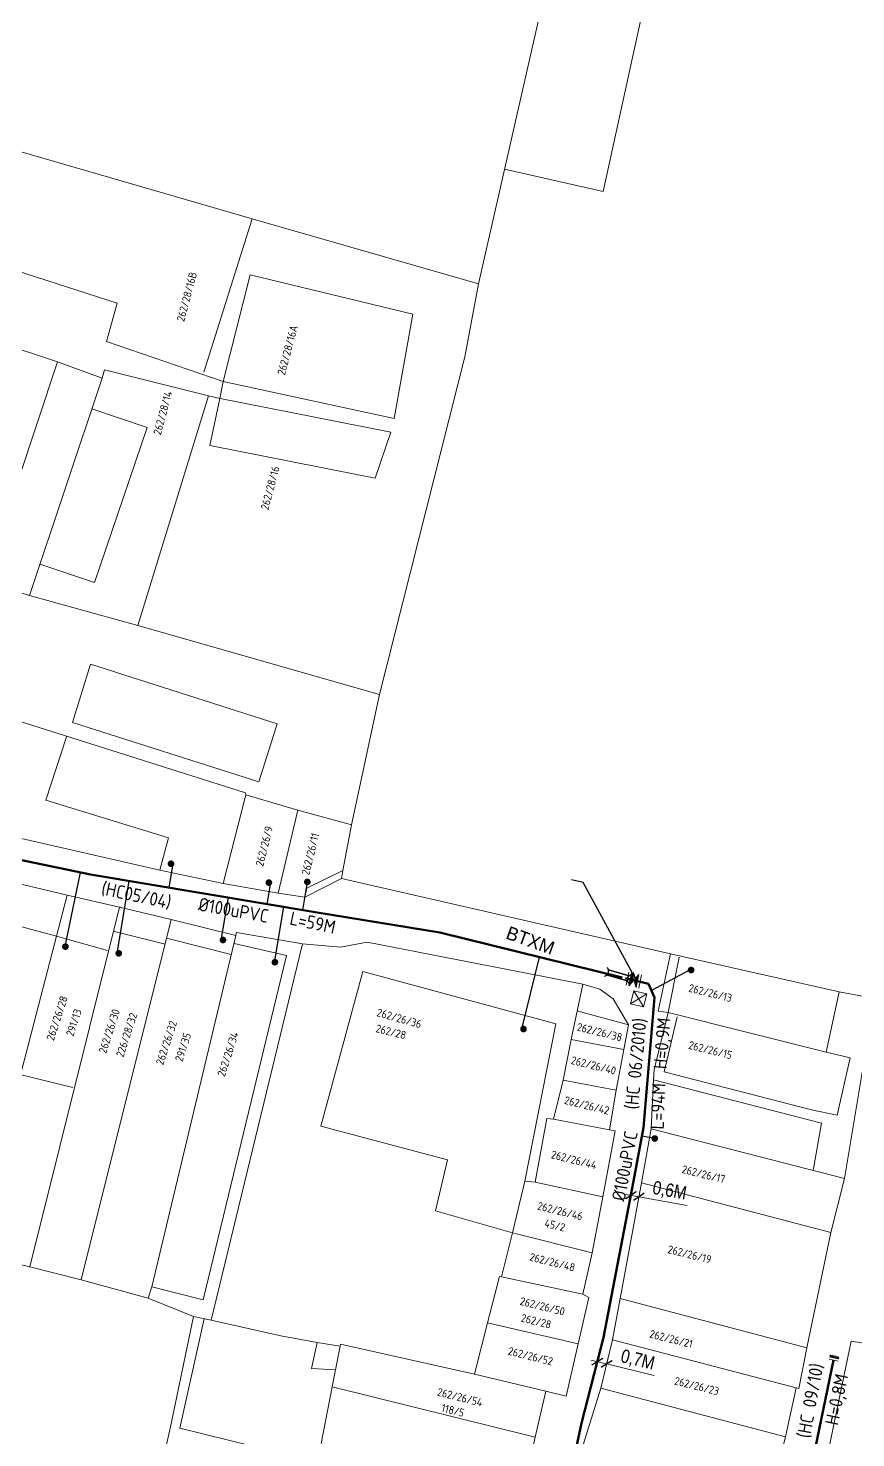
# Model space of a CAD drawing. Header units: inches. Extents: x 595615 to 1194060, y 1190840 to 2385448.
# Drawn here: x 596531.2 to 596593.3, y 1191292.4 to 1191398.1 of the extents above; entities that cross this region are included whole.
import ezdxf
from ezdxf.enums import TextEntityAlignment as Align

# ---------------------------------------------------------------- set-up
doc = ezdxf.new("R2010")
doc.units = ezdxf.units.IN
doc.header["$MEASUREMENT"] = 0
doc.layers.get('Defpoints').update_dxf_attribs({"color": 1})
for name, color, linetype, lineweight in [('Chitiet', 4, 'Continuous', 9), ('DN 100 uPVC', 4, 'Continuous', 50), ('DN 25 PE', 40, 'Continuous', 30), ('DOSAU', 2, 'Continuous', 20), ('DUONG CACH LE', 112, 'Continuous', 5), ('Hogacong', 45, 'Continuous', 5), ('NAM-CDAI', 220, 'Continuous', 25), ('Nen_HTHANH-TP', 9, 'Continuous', 0), ('Nen_SN-HTHANH-TP_new', 7, 'Continuous', 0), ('Nen_SN_HTHANH_old', 9, 'Continuous', 0), ('TEXT PIPE', 3, 'Continuous', 25), ('Text_GiaoThong', 142, 'Continuous', 0), ('TLK 15', 220, 'Continuous', 20), ('VAN', 7, 'Continuous', 20)]:
    doc.layers.add(name, color=color, linetype=linetype, lineweight=lineweight)
doc.layers.add('ki hieu van', color=170, linetype='Continuous')
doc.styles.add('Giao Thong', font='VAPTIMN_0.TTF', dxfattribs={"height": 1})
doc.styles.add('Sonha_QTB', font='isocp.shx', dxfattribs={"height": 0.6, "bigfont": 'bigfont.shx'})
doc.styles.add('text', font='isocp2.shx')
doc.styles.add('VNI-HC', font='VHELVCN_0.TTF')
doc.dimstyles.new('DUONG KICH THUOC', dxfattribs={"dimtxt": 1, "dimasz": 0.7, "dimexe": 0.5, "dimexo": 0.3, "dimgap": 0.2, "dimtad": 1, "dimzin": 0, "dimdsep": 46, "dimtxsty": 'VNI-HC', "dimblk": 'ARCHTICK', "dimcen": 0.09, "dimdle": 0.5, "dimclrd": 256, "dimclre": 256, "dimclrt": 256, "dimadec": 0, "dimazin": 0, "dimtfac": 1, "dimtofl": 0, "dimtmove": 0, "dimatfit": 3, "dimfxl": 1, "dimtolj": 1, "dimtzin": 0, "dimlwd": -1, "dimlwe": -1, "dimarcsym": 0})

# ---------------------------------------------------------------- blocks, each defined once
blk = doc.blocks.new('Hoga')
at = {"layer": 'Hogacong'}
for p, q in [((-0.5, 0.5), (0.5, -0.5)), ((-0.5, -0.5), (0.5, 0.5))]:
    blk.add_line(p, q, dxfattribs=at)
blk.add_lwpolyline([(-0.5, -0.5), (0.5, -0.5), (0.5, 0.5), (-0.5, 0.5)], close=True, dxfattribs=at)
blk = doc.blocks.new('TLK 15')
at = {"layer": 'TLK 15', "linetype": 'Continuous', "const_width": 0.25}
blk.add_lwpolyline([(-0.125, 0, 1), (0.125, 0, 1)], format="xyb", close=True, dxfattribs=at)
blk = doc.blocks.new('BIT')
at = {"layer": 'Chitiet', "ltscale": 100}
for p, q in [((0.35, 0), (-0.35, 0)), ((-0.3, -0.16), (-0.35, -0.21)), ((0.35, -0.16), (-0.35, -0.16)), ((-0.18, -0.16), (-0.34, -0.33)), ((-0.06, -0.16), (-0.22, -0.33)), ((0.07, -0.16), (-0.09, -0.33)), ((0.19, -0.16), (0.03, -0.33)), ((0.32, -0.16), (0.15, -0.33)), ((0.35, -0.25), (0.28, -0.33))]:
    blk.add_line(p, q, dxfattribs=at)
blk = doc.blocks.new('VAN')
at = {"layer": 'VAN'}
h = blk.add_hatch(color=256, dxfattribs=at)
h.paths.add_polyline_path([(0.21, -0.5), (0.49, 0), (0.21, 0.5)])
h.paths.add_polyline_path([(0.77, 0.5), (0.49, 0), (0.77, -0.5)])
at = {"layer": 'VAN', "ltscale": 100}
for p, q in [((0, 0.5), (0, -0.5)), ((0.77, -0.5), (0.21, 0.5)), ((0.21, -0.5), (0.77, 0.5)), ((0.21, 0.5), (0.21, -0.5)), ((0.77, 0.5), (0.77, -0.5)), ((0.98, 0.5), (0.98, -0.5))]:
    blk.add_line(p, q, dxfattribs=at)
blk = doc.blocks.new('ONG NOI')
at = {"layer": 'Chitiet', "ltscale": 100, "const_width": 0.1}
for points in [[(-0.95, -0.35, 0.571257), (-0.95, 0.35)], [(0.97, 0.35, 0.571257), (0.97, -0.35)]]:
    blk.add_lwpolyline(points, format="xyb", dxfattribs=at)
for points in [[(0.83, 0.2), (-0.8, 0.2)], [(0.83, -0.2), (-0.8, -0.2)]]:
    blk.add_lwpolyline(points, dxfattribs=at)
blk = doc.blocks.new('_ArchTick')
at = {"color": 0, "linetype": 'ByBlock', "const_width": 0.15}
blk.add_lwpolyline([(-0.5, -0.5), (0.5, 0.5)], dxfattribs=at)
blk = doc.blocks.new('*D175')
at = {"layer": 'Defpoints', "color": 0}
for p in [(596573.83, 1191297.74), (596574.53, 1191297.57), (596574.61, 1191297.91)]:
    blk.add_point(p, dxfattribs=at)
at = {"layer": 'DUONG CACH LE'}
for p, q in [((596573.9, 1191298.03), (596574.03, 1191298.56)), ((596574.6, 1191297.86), (596574.73, 1191298.39)), ((596573.43, 1191298.2), (596574.61, 1191297.91)), ((596574.61, 1191297.91), (596578.18, 1191297.03))]:
    blk.add_line(p, q, dxfattribs=at)
at = {"layer": 'DUONG CACH LE', "xscale": 0.7, "yscale": 0.7, "zscale": 0.7}
for p, rotation in [((596573.91, 1191298.08), 166.2336511623556), ((596574.61, 1191297.91), 346.2336511623556)]:
    blk.add_blockref('_ArchTick', p, dxfattribs=dict(at, rotation=rotation))
at = {"layer": 'DUONG CACH LE', "insert": (596576.93, 1191298.16), "char_height": 1, "attachment_point": 5, "rotation": 346.2337, "style": 'VNI-HC'}
blk.add_mtext('\\A1;0,7M', dxfattribs=at)
blk = doc.blocks.new('*D176')
at = {"layer": 'Defpoints', "color": 0}
for p in [(596576.43, 1191310.56), (596577.03, 1191310.45), (596577.03, 1191310.45)]:
    blk.add_point(p, dxfattribs=at)
at = {"layer": 'DUONG CACH LE'}
for p, q in [((596576.48, 1191310.86), (596576.52, 1191311.05)), ((596577.08, 1191310.75), (596577.12, 1191310.94)), ((596575.93, 1191310.65), (596577.03, 1191310.45)), ((596577.03, 1191310.45), (596580.64, 1191309.8))]:
    blk.add_line(p, q, dxfattribs=at)
at = {"layer": 'DUONG CACH LE', "xscale": 0.7, "yscale": 0.7, "zscale": 0.7}
for p, rotation in [((596576.43, 1191310.56), 169.7156169220806), ((596577.03, 1191310.45), 349.7156169220806)]:
    blk.add_blockref('_ArchTick', p, dxfattribs=dict(at, rotation=rotation))
at = {"layer": 'DUONG CACH LE', "insert": (596579.32, 1191310.85), "char_height": 1, "attachment_point": 5, "rotation": 349.7156, "style": 'VNI-HC'}
blk.add_mtext('\\A1;0,6M', dxfattribs=at)

msp = doc.modelspace()

# ---------------------------------------------------------------- linework, layer by layer
at = {"layer": 'DN 100 uPVC'}
for points in [[(596519.709, 1191337.972), (596535.907, 1191334.61), (596552.906, 1191331.76), (596562.099, 1191330.258), (596575.764, 1191326.886)], [(596576.018, 1191326.824), (596577.739, 1191326.414), (596578.201, 1191325.385), (596577.364, 1191315.638), (596576.627, 1191311.607), (596574.377, 1191299.884), (596572.734, 1191293.454), (596567.256, 1191267.826), (596566.505, 1191267.534), (596562.687, 1191268.542), (596556.891, 1191240.394)], [(596591.626, 1191298.201), (596587.263, 1191277.159), (596581.692, 1191243.508)]]:
    msp.add_lwpolyline(points, dxfattribs=at)
at = {"layer": 'DN 25 PE'}
for p, q in [((596542.077, 1191335.416), (596541.777, 1191333.626)), ((596534.035, 1191329.328), (596535.163, 1191334.764)), ((596537.907, 1191328.697), (596538.816, 1191334.122)), ((596549.412, 1191334.001), (596549.143, 1191332.391)), ((596552.171, 1191334.177), (596551.797, 1191331.946)), ((596545.723, 1191329.697), (596546.256, 1191332.875)), ((596549.737, 1191328.157), (596550.411, 1191332.179)), ((596568.251, 1191323.017), (596569.582, 1191328.411)), ((596580.815, 1191327.445), (596577.97, 1191325.9)), ((596578.217, 1191314.812), (596577.245, 1191314.989))]:
    msp.add_line(p, q, dxfattribs=at)
at = {"layer": 'Nen_HTHANH-TP', "linetype": 'Continuous'}
for p, q in [((596575.187, 1191423.597), (596564.993, 1191378.899)), ((596578.512, 1191404.9), (596574.337, 1191385.827)), ((596524.893, 1191390.497), (596548.029, 1191383.785)), ((596574.337, 1191385.827), (596566.956, 1191387.511)), ((596548.029, 1191383.785), (596544.418, 1191372.273)), ((596548.029, 1191383.785), (596564.993, 1191378.899)), ((596530.312, 1191379.891), (596537.904, 1191377.457)), ((596547.882, 1191379.575), (596545.849, 1191371.574)), ((596560.074, 1191376.615), (596547.882, 1191379.575)), ((596564.993, 1191378.899), (596563.987, 1191373.438)), ((596537.904, 1191377.457), (596537.106, 1191374.567)), ((596558.671, 1191368.804), (596560.074, 1191376.615)), ((596528.526, 1191374.69), (596533.447, 1191373.054)), ((596537.106, 1191374.567), (596545.849, 1191371.574)), ((596563.987, 1191373.438), (596557.587, 1191348.103)), ((596533.447, 1191373.054), (596527.941, 1191356.519)), ((596533.447, 1191373.054), (596536.778, 1191371.836)), ((596536.778, 1191371.836), (596536.968, 1191372.447)), ((596536.968, 1191372.447), (596544.749, 1191370.493)), ((596536.778, 1191371.836), (596531.351, 1191355.532)), ((596545.849, 1191371.574), (596545.6, 1191370.294)), ((596545.849, 1191371.574), (596558.671, 1191368.804)), ((596544.749, 1191370.493), (596539.453, 1191353.289)), ((596545.6, 1191370.294), (596544.749, 1191370.493)), ((596545.6, 1191370.294), (596544.872, 1191366.773)), ((596545.38, 1191370.343), (596558.422, 1191367.784)), ((596545.38, 1191370.343), (596558.422, 1191367.784)), ((596545.38, 1191370.343), (596558.422, 1191367.784)), ((596545.38, 1191370.343), (596558.422, 1191367.784)), ((596536.01, 1191369.536), (596540.161, 1191368.129)), ((596540.161, 1191368.129), (596536.211, 1191356.496)), ((596558.422, 1191367.784), (596557.264, 1191364.323)), ((596558.422, 1191367.784), (596557.264, 1191364.323)), ((596558.422, 1191367.784), (596557.264, 1191364.323)), ((596558.422, 1191367.784), (596557.264, 1191364.323)), ((596557.264, 1191364.323), (596544.872, 1191366.773)), ((596557.264, 1191364.323), (596544.872, 1191366.773)), ((596557.264, 1191364.323), (596544.872, 1191366.773)), ((596557.264, 1191364.323), (596544.872, 1191366.773)), ((596536.211, 1191356.496), (596532.12, 1191357.883)), ((596527.941, 1191356.519), (596531.351, 1191355.532)), ((596531.351, 1191355.532), (596539.453, 1191353.289)), ((596557.587, 1191348.103), (596539.453, 1191353.289)), ((596534.569, 1191346.015), (596535.906, 1191350.386)), ((596535.906, 1191350.386), (596549.909, 1191345.907)), ((596542.972, 1191342.191), (596523.767, 1191348.256)), ((596555.485, 1191338.331), (596557.587, 1191348.103)), ((596548.523, 1191341.556), (596534.569, 1191346.015)), ((596549.909, 1191345.907), (596548.523, 1191341.556)), ((596534.12, 1191344.924), (596532.574, 1191340.173)), ((596547.543, 1191340.745), (596542.972, 1191342.191)), ((596545.869, 1191333.944), (596547.564, 1191340.585)), ((596547.564, 1191340.585), (596547.543, 1191340.745)), ((596547.564, 1191340.585), (596551.464, 1191339.438)), ((596532.574, 1191340.173), (596541.756, 1191337.35)), ((596524.485, 1191338.736), (596541.108, 1191334.93)), ((596551.464, 1191339.438), (596549.989, 1191333.217)), ((596551.464, 1191339.438), (596555.485, 1191338.331)), ((596555.485, 1191338.331), (596554.838, 1191334.911)), ((596541.756, 1191337.35), (596541.108, 1191334.93)), ((596541.108, 1191334.93), (596545.869, 1191333.944)), ((596554.739, 1191334.311), (596551.98, 1191332.899)), ((596552.129, 1191333.589), (596554.838, 1191334.911)), ((596554.838, 1191334.911), (596554.739, 1191334.311)), ((596554.739, 1191334.311), (596579.393, 1191328.651)), ((596534.17, 1191333.064), (596530.189, 1191334.011)), ((596549.989, 1191333.217), (596545.869, 1191333.944)), ((596551.98, 1191332.899), (596549.989, 1191333.217)), ((596551.98, 1191332.899), (596552.129, 1191333.589)), ((596538.09, 1191332.157), (596531.372, 1191305.182)), ((596533.362, 1191329.974), (596534.17, 1191333.064)), ((596534.17, 1191333.064), (596538.09, 1191332.157)), ((596541.971, 1191331.231), (596538.09, 1191332.157)), ((596529.471, 1191331.041), (596533.362, 1191329.974)), ((596535.213, 1191304.215), (596541.971, 1191331.231)), ((596541.971, 1191331.231), (596546.812, 1191330.044)), ((596530.68, 1191319.591), (596533.362, 1191329.974)), ((596533.362, 1191329.974), (596537.193, 1191328.907)), ((596537.612, 1191330.367), (596541.513, 1191329.39)), ((596546.812, 1191330.044), (596540.513, 1191303.689)), ((596546.872, 1191330.265), (596546.812, 1191330.044)), ((596546.872, 1191330.265), (596551.813, 1191329.409)), ((596546.473, 1191328.614), (596541.622, 1191329.83)), ((596551.813, 1191329.409), (596544.965, 1191301.183)), ((596546.693, 1191329.444), (596550.603, 1191328.538)), ((596551.813, 1191329.409), (596554.663, 1191329.161)), ((596554.663, 1191329.161), (596556.661, 1191329.532)), ((596556.661, 1191329.532), (596572.815, 1191326.375)), ((596550.603, 1191328.538), (596544.364, 1191302.703)), ((596579.393, 1191328.651), (596578.467, 1191324.37)), ((596579.217, 1191324.251), (596580.043, 1191328.421)), ((596579.393, 1191328.651), (596592.035, 1191325.801)), ((596553.174, 1191315.74), (596556.324, 1191327.342)), ((596556.324, 1191327.342), (596570.797, 1191323.414)), ((596572.815, 1191326.375), (596571.938, 1191322.225)), ((596572.815, 1191326.375), (596574.095, 1191326.017)), ((596574.095, 1191326.017), (596575.106, 1191325.277)), ((596592.035, 1191325.801), (596591.069, 1191321.29)), ((596592.035, 1191325.801), (596593.916, 1191325.473)), ((596575.106, 1191325.277), (596576.237, 1191323.338)), ((596572.367, 1191324.385), (596576.237, 1191323.338)), ((596579.217, 1191324.251), (596578.18, 1191319.99)), ((596578.467, 1191324.37), (596579.217, 1191324.251)), ((596578.91, 1191319.82), (596579.897, 1191323.931)), ((596591.069, 1191321.29), (596579.217, 1191324.251)), ((596570.797, 1191323.414), (596568.477, 1191311.612)), ((596575.889, 1191321.478), (596576.237, 1191323.338)), ((596571.341, 1191319.184), (596571.938, 1191322.225)), ((596571.938, 1191322.225), (596575.889, 1191321.478)), ((596526.8, 1191320.548), (596534.601, 1191318.625)), ((596575.889, 1191321.478), (596575.321, 1191318.437)), ((596591.069, 1191321.29), (596592.859, 1191320.872)), ((596592.859, 1191320.872), (596591.883, 1191316.571)), ((596593.91, 1191320.672), (596592.437, 1191311.801)), ((596578.18, 1191319.99), (596578.131, 1191319.21)), ((596578.91, 1191319.8), (596589.963, 1191316.959)), ((596570.633, 1191316.274), (596571.341, 1191319.184)), ((596571.341, 1191319.184), (596575.321, 1191318.437)), ((596574.824, 1191315.457), (596575.321, 1191318.437)), ((596578.131, 1191319.21), (596577.954, 1191315.53)), ((596578.131, 1191319.21), (596590.723, 1191315.97)), ((596569.247, 1191311.533), (596570.123, 1191316.313)), ((596570.123, 1191316.313), (596570.633, 1191316.274)), ((596570.633, 1191316.274), (596574.824, 1191315.457)), ((596591.883, 1191316.571), (596589.963, 1191316.959)), ((596562.666, 1191313.207), (596553.174, 1191315.74)), ((596575.254, 1191315.377), (596574.328, 1191310.427)), ((596574.824, 1191315.457), (596575.254, 1191315.377)), ((596577.954, 1191315.53), (596577.217, 1191311.499)), ((596592.437, 1191311.801), (596577.954, 1191315.53)), ((596590.723, 1191315.97), (596590.086, 1191312.419)), ((596561.769, 1191309.377), (596562.666, 1191313.207)), ((596567.55, 1191307.741), (596568.477, 1191311.612)), ((596568.477, 1191311.612), (596569.247, 1191311.533)), ((596569.247, 1191311.533), (596574.328, 1191310.427)), ((596577.217, 1191311.499), (596576.152, 1191305.628)), ((596577.217, 1191311.499), (596591.41, 1191307.76)), ((596591.41, 1191307.76), (596592.437, 1191311.801)), ((596574.328, 1191310.427), (596573.521, 1191306.246)), ((596567.55, 1191307.741), (596561.769, 1191309.377)), ((596591.41, 1191307.76), (596589.617, 1191299.109)), ((596566.733, 1191304.451), (596567.51, 1191307.541)), ((596567.51, 1191307.541), (596567.55, 1191307.741)), ((596567.55, 1191307.741), (596573.521, 1191306.246)), ((596531.372, 1191305.182), (596527.461, 1191306.129)), ((596531.372, 1191305.182), (596527.461, 1191306.129)), ((596573.521, 1191306.246), (596572.814, 1191303.135)), ((596531.372, 1191305.182), (596535.213, 1191304.215)), ((596531.372, 1191305.182), (596535.213, 1191304.215)), ((596576.152, 1191305.628), (596575.634, 1191302.808)), ((596540.234, 1191302.829), (596535.213, 1191304.215)), ((596540.234, 1191302.829), (596535.213, 1191304.215)), ((596540.513, 1191303.689), (596540.234, 1191302.829)), ((596544.364, 1191302.703), (596540.513, 1191303.689)), ((596565.686, 1191300.98), (596566.573, 1191304.47)), ((596566.573, 1191304.47), (596566.733, 1191304.451)), ((596566.733, 1191304.451), (596572.814, 1191303.135)), ((596540.234, 1191302.829), (596543.645, 1191301.472)), ((596540.234, 1191302.829), (596543.645, 1191301.472)), ((596573.274, 1191302.886), (596572.477, 1191299.425)), ((596572.814, 1191303.135), (596573.274, 1191302.886)), ((596575.634, 1191302.808), (596575.057, 1191299.717)), ((596589.617, 1191299.109), (596575.634, 1191302.808)), ((596543.645, 1191301.472), (596541.912, 1191293.191)), ((596543.645, 1191301.472), (596541.912, 1191293.191)), ((596543.645, 1191301.472), (596544.965, 1191301.183)), ((596543.645, 1191301.472), (596544.965, 1191301.183)), ((596542.612, 1191293.091), (596544.435, 1191301.293)), ((596544.965, 1191301.183), (596550.186, 1191300.017)), ((596544.965, 1191301.183), (596550.186, 1191300.017)), ((596564.699, 1191297.139), (596565.686, 1191300.98)), ((596565.686, 1191300.98), (596572.477, 1191299.425)), ((596550.186, 1191300.017), (596552.907, 1191299.519)), ((596552.907, 1191299.519), (596552.488, 1191297.559)), ((596552.907, 1191299.519), (596554.627, 1191299.241)), ((596554.627, 1191299.241), (596554.667, 1191299.381)), ((596554.667, 1191299.381), (596564.699, 1191297.139)), ((596572.477, 1191299.425), (596571.58, 1191295.494)), ((596575.057, 1191299.717), (596574.169, 1191296.097)), ((596588.829, 1191296.118), (596575.057, 1191299.717)), ((596554.627, 1191299.241), (596554.278, 1191297.471)), ((596589.617, 1191299.109), (596589.019, 1191296.059)), ((596552.488, 1191297.559), (596554.278, 1191297.471)), ((596554.278, 1191297.471), (596554.029, 1191296.19)), ((596554.029, 1191296.19), (596553.213, 1191291.95)), ((596554.029, 1191296.19), (596569.252, 1191292.413)), ((596564.699, 1191297.139), (596570.06, 1191295.863)), ((596570.06, 1191295.863), (596569.252, 1191292.413)), ((596570.06, 1191295.863), (596571.58, 1191295.494)), ((596574.169, 1191296.097), (596572.384, 1191290.325)), ((596588.012, 1191292.448), (596574.169, 1191296.097)), ((596588.829, 1191296.118), (596588.012, 1191292.448)), ((596589.019, 1191296.059), (596588.829, 1191296.118)), ((596541.912, 1191293.191), (596537.587, 1191274.107)), ((596541.912, 1191293.191), (596541.025, 1191289.29)), ((596542.612, 1191293.091), (596551.744, 1191290.838)), ((596569.252, 1191292.413), (596568.286, 1191288.242)), ((596588.012, 1191292.448), (596586.956, 1191288.357))]:
    msp.add_line(p, q, dxfattribs=at)
msp.add_lwpolyline([(596588.246, 1191276.976), (596592.94, 1191299.614), (596627.991, 1191293.989)], dxfattribs=at)

# ---------------------------------------------------------------- block references
at = {"layer": 'Chitiet'}
for name, p, rotation in [('ONG NOI', (596575.473, 1191327.04), 163.9332277289016), ('BIT', (596591.626, 1191298.201), 167.8354006799583)]:
    msp.add_blockref(name, p, dxfattribs=dict(at, rotation=rotation))
at = {"layer": 'Hogacong', "rotation": 346.5175933196506}
msp.add_blockref('Hoga', (596577.009, 1191325.288), dxfattribs=at)
at = {"layer": 'TLK 15', "rotation": 359.9999999934133}
for p in [(596541.952, 1191335.416), (596549.287, 1191334.001), (596552.171, 1191334.052), (596534.035, 1191329.203), (596538.032, 1191328.697), (596549.737, 1191328.032), (596580.94, 1191327.445), (596568.376, 1191323.017)]:
    msp.add_blockref('TLK 15', p, dxfattribs=at)
at = {"layer": 'TLK 15'}
for p in [(596541.952, 1191335.416), (596549.287, 1191334.001), (596552.171, 1191334.052), (596534.035, 1191329.203), (596538.032, 1191328.697), (596545.848, 1191329.697), (596549.737, 1191328.032), (596580.94, 1191327.445), (596568.376, 1191323.017), (596578.217, 1191314.812)]:
    msp.add_blockref('TLK 15', p, dxfattribs=at)
at = {"layer": 'VAN', "rotation": 348.1209189908336}
msp.add_blockref('VAN', (596576.168, 1191326.788), dxfattribs=at)

# ---------------------------------------------------------------- texts
at = {"layer": 'DOSAU', "style": 'text'}
for s, rotation, p in [('H=0,9M', 85.51435, (596579.107, 1191319.986)), ('H=0,8M', 78.29809, (596591.947, 1191293.246))]:
    msp.add_text(s, height=1, rotation=rotation, dxfattribs=at).set_placement(p)
at = {"layer": 'NAM-CDAI', "style": 'text'}
for s, rotation, p in [('(HC05/04)', 347.9903, (596536.659, 1191333.113)), ('L=59M', 347.9903, (596550.79, 1191330.869)), ('(HC 06/2010)', 84.59726, (596576.965, 1191316.955)), ('L=94M', 87.82353, (596578.888, 1191315.477)), ('(HC 09/10)', 79.62234, (596589.857, 1191292.286))]:
    msp.add_text(s, height=1, rotation=rotation, dxfattribs=at).set_placement(p)
at = {"layer": 'Nen_SN-HTHANH-TP_new', "style": 'Sonha_QTB'}
for s, rotation, p in [('262/28/16B', 75.04623, (596543.134, 1191377.941)), ('262/28/16A', 75.04623, (596550.69, 1191373.94)), ('262/28/14', 75.04623, (596541.33, 1191369.223)), ('262/28/16', 75.04623, (596549.38, 1191363.595)), ('262/26/9', 75.99768, (596548.941, 1191336.738)), ('262/26/11', 75.99768, (596552.397, 1191336.146)), ('262/26/13', 346.02253, (596582.38, 1191325.722)), ('262/26/28', 71.92762, (596533.405, 1191323.835)), ('262/26/30', 71.92762, (596537.322, 1191322.865)), ('262/26/32', 71.92762, (596541.606, 1191321.991)), ('262/26/36', 344.21406, (596559.06, 1191323.826)), ('262/26/34', 71.92762, (596546.219, 1191321.139)), ('262/26/38', 346.02253, (596574.081, 1191322.79)), ('262/26/15', 346.02253, (596582.383, 1191321.443)), ('262/26/40', 346.02253, (596573.631, 1191320.293)), ('262/26/42', 346.02253, (596573.131, 1191317.299)), ('262/26/44', 346.02253, (596572.161, 1191313.214)), ('262/26/17', 346.02253, (596581.877, 1191312.132)), ('262/26/46', 346.02253, (596571.119, 1191309.369)), ('262/26/19', 346.02253, (596580.827, 1191306.123)), ('262/26/48', 346.02253, (596570.538, 1191305.537)), ('262/26/50', 346.02253, (596569.796, 1191302.228)), ('262/26/21', 346.02253, (596579.447, 1191299.782)), ('262/26/52', 346.02253, (596568.905, 1191298.488)), ('262/26/23', 346.02253, (596581.362, 1191296.253)), ('262/26/54', 346.02253, (596563.612, 1191295.413))]:
    msp.add_text(s, height=0.6, rotation=rotation, dxfattribs=at).set_placement(p, align=Align.MIDDLE)
at = {"layer": 'Nen_SN_HTHANH_old', "style": 'Sonha_QTB'}
for s, rotation, p in [('291/13', 71.92762, (596534.663, 1191323.508)), ('226/28/32', 71.92762, (596538.622, 1191322.587)), ('291/35', 71.92762, (596542.853, 1191321.666)), ('262/28', 346.02253, (596558.442, 1191322.815)), ('45/2', 346.02253, (596570.732, 1191308.306)), ('262/28', 346.02253, (596569.325, 1191301.112)), ('118/5', 346.02253, (596563.083, 1191294.428))]:
    msp.add_text(s, height=0.6, rotation=rotation, dxfattribs=at).set_placement(p, align=Align.MIDDLE)
at = {"layer": 'TEXT PIPE', "style": 'text'}
for rotation, p in [(349.83359, (596543.943, 1191331.912)), (79.28722, (596575.965, 1191310.054))]:
    msp.add_text('%%c100uPVC', height=1, rotation=rotation, dxfattribs=at).set_placement(p)
at = {"layer": 'Text_GiaoThong', "linetype": 'Continuous', "style": 'Giao Thong'}
msp.add_text('BTXM', height=1, rotation=340.15261, dxfattribs=at).set_placement((596568.895, 1191329.667), align=Align.MIDDLE)

# ---------------------------------------------------------------- dimensions: what is measured, and where the dimension line sits
at = {"layer": 'DUONG CACH LE'}
for p1, p2, distance, text, picture, middle in [((596576.426, 1191310.56), (596577.027, 1191310.451), 0, '0,6M', '*D176', (596579.319, 1191310.845)), ((596573.83, 1191297.743), (596574.531, 1191297.572), 0.345, '0,7M', '*D175', (596576.925, 1191298.161))]:
    dim = msp.add_aligned_dim(p1=p1, p2=p2, distance=distance, text=text, dimstyle='DUONG KICH THUOC', override={"dimpost": 'M'}, dxfattribs=at)
    dim.commit()
    dim.dimension.update_dxf_attribs({"geometry": picture, "text_midpoint": middle})

# ---------------------------------------------------------------- leaders
at = {"layer": 'ki hieu van'}
msp.add_leader([(596576.878, 1191326.619), (596572.839, 1191334.021), (596571.967, 1191334.217)], dimstyle='DUONG KICH THUOC', override={"dimgap": 0.2, "dimtad": 0}, dxfattribs=at)

doc.saveas('drawing.dxf')
